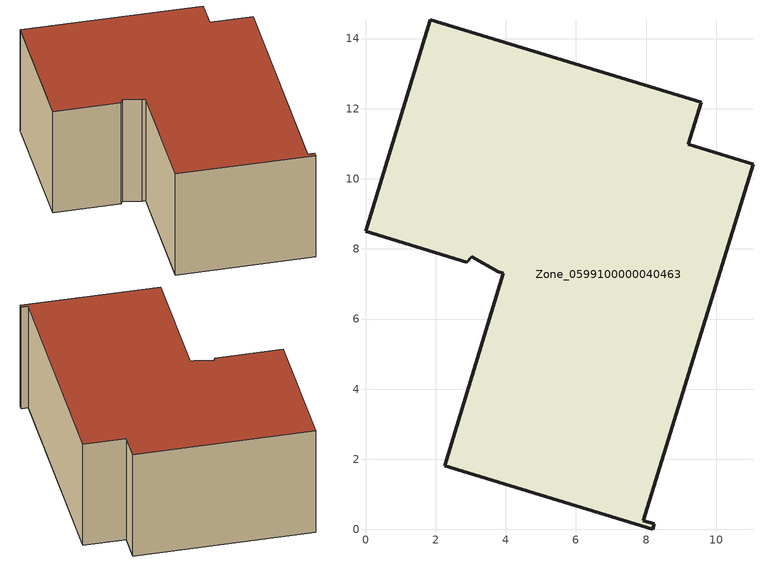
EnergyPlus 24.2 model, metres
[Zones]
Zone_0599100000040463
 floor ground (C_G): 3.79,7.34 3.03,7.78 2.89,7.62 0,8.51 1.85,14.54 9.58,12.18 9.21,10.98 11.05,10.41 7.92,0.25 8.23,0.16 8.19,0 2.25,1.82 3.93,7.3 z0
 wall outside (C_F): 7.92,0.25 11.05,10.41 9.21,10.98 9.58,12.18 1.85,14.54 0,8.51 2.89,7.62 3.03,7.78 3.79,7.34 3.93,7.3 2.25,1.82 8.19,0 8.23,0.16 7.92,0.25 z0:5.32
 roof outside (C_R): 3.03,7.78 3.79,7.34 3.93,7.3 2.25,1.82 8.19,0 8.23,0.16 7.92,0.25 11.05,10.41 9.21,10.98 9.58,12.18 1.85,14.54 0,8.51 2.89,7.62 z5.32
[BUILDING]
Pand.0599100000040463: North Axis=0; Terrain=City; Loads Convergence Tolerance Value=0.04; Temperature Convergence Tolerance Value=0.4; Solar Distribution=FullExterior; Maximum Number of Warmup Days=25; Minimum Number of Warmup Days=1
[Site:Location]
Rotterdam.The.Hague.AP_ZH_NLD Design_Conditions: Latitude=51.96; Longitude=4.45; Time Zone=1; Elevation=-4.5
[SITE:GROUNDTEMPERATURE:BUILDINGSURFACE]
18, 18, 18, 18, 18, 18, 18, 18, 18, 18, 18, 18
[MATERIAL] Thermal Absorptance=0.9; Solar Absorptance=0.7; Visible Absorptance=0.7
Name | Roughness | Thickness | Conductivity | Density | Specific Heat
G.TI.1975-1991 | MediumSmooth | 0.15 | 0.288461 | 540 | 1210
F.TI.1975-1991 | Rough | 0.3 | 0.230769 | 1920 | 840
R.TI.1975-1991 | MediumRough | 0.2 | 0.153846 | 1500 | 1000
[CONSTRUCTION]
C_G: G.TI.1975-1991
C_F: F.TI.1975-1991
C_R: R.TI.1975-1991
[ZONE]
Zone_0599100000040463: Type=1; Multiplier=1; Ceiling Height=Autocalculate; Volume=Autocalculate; Floor Area=autocalculate; Part of Total Floor Area=Yes
[ZONEINFILTRATION:DESIGNFLOWRATE]
Infil_Zone_0599100000040463: Zone or ZoneList or Space or SpaceList=Zone_0599100000040463; Schedule=AlwaysOn; Design Flow Rate Calculation Method=Flow/Area; Flow Rate per Floor Area=0.003; Constant Term Coefficient=1; Temperature Term Coefficient=0; Velocity Term Coefficient=0; Velocity Squared Term Coefficient=0
[HVACTEMPLATE:ZONE:IDEALLOADSAIRSYSTEM]
Zone_0599100000040463: Maximum Heating Supply Air Temperature=50; Minimum Cooling Supply Air Temperature=13; Maximum Heating Supply Air Humidity Ratio=0.0156; Minimum Cooling Supply Air Humidity Ratio=0.0077; Heating Limit=NoLimit; Cooling Limit=NoLimit; Dehumidification Control Type=ConstantSensibleHeatRatio; Cooling Sensible Heat Ratio=0.7; Dehumidification Setpoint=60; Humidification Control Type=None; Humidification Setpoint=30; Outdoor Air Method=None; Outdoor Air Flow Rate per Person=0.00944; Outdoor Air Flow Rate per Zone Floor Area=0; Outdoor Air Flow Rate per Zone=0; Demand Controlled Ventilation Type=None; Outdoor Air Economizer Type=NoEconomizer; Heat Recovery Type=None; Sensible Heat Recovery Effectiveness=0.7; Latent Heat Recovery Effectiveness=0.65
[ZONECONTROL:THERMOSTAT]
ThermostatControl_Zone_0599100000040463: Zone or ZoneList=Zone_0599100000040463; Control Type Schedule=DualSetpointControlType; Control 1=Thermostat_Zone_0599100000040463; Temperature Difference Between Cutout And Setpoint=0
[THERMOSTATSETPOINT:DUALSETPOINT]
Thermostat_Zone_0599100000040463: Heating Setpoint Temperature Schedule=HeatingSetpoint_Zone_0599100000040463; Cooling Setpoint Temperature Schedule=CoolingSetpoint_Zone_0599100000040463
[SCHEDULE:COMPACT]
HeatingSetpoint_Zone_0599100000040463: Through: 12/31, For: AllDays, Until: 24:00, 21
CoolingSetpoint_Zone_0599100000040463: Through: 12/31, For: AllDays, Until: 24:00, 24
DualSetpointControlType: Through: 12/31, For: AllDays, Until: 24:00, 4
AlwaysOn: Through: 12/31, For: AllDays, Until: 24:00, 1
